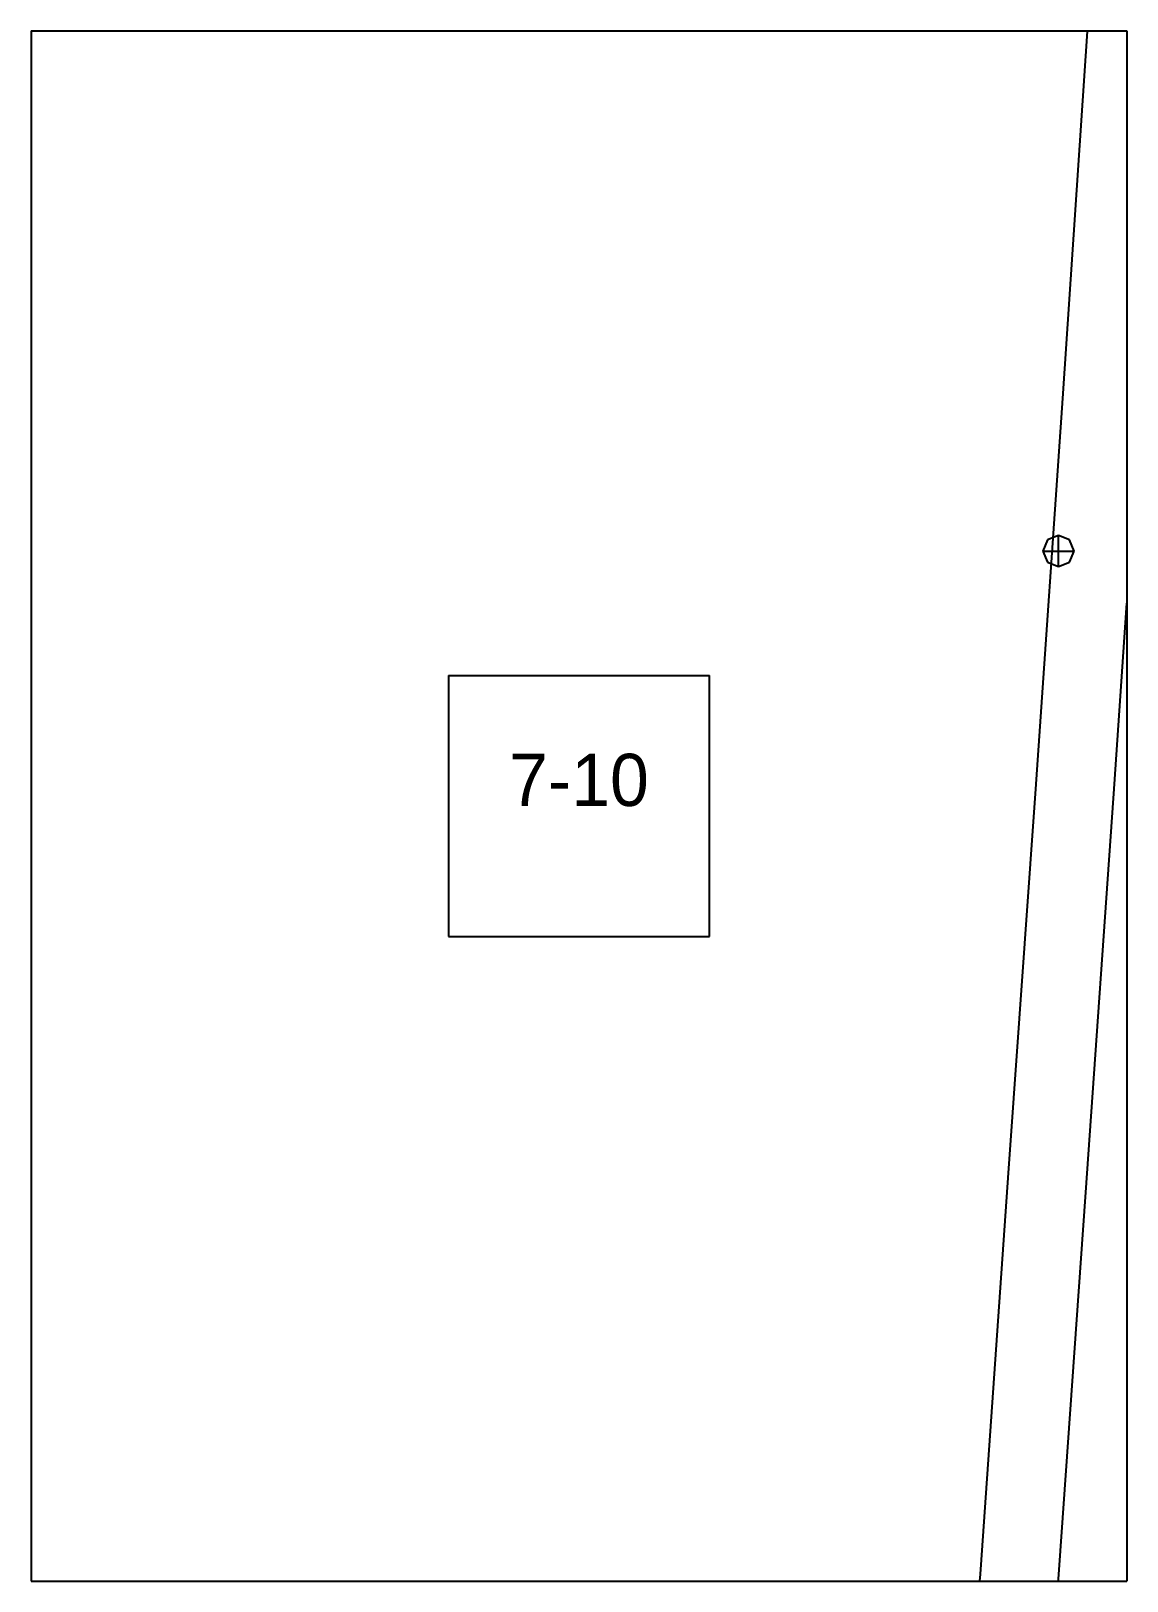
# Paper-space layout 'Plan 7-10' of a CAD drawing. Header units: metres, sheet in millimetres. Extents: x 0 to 210, y 0 to 297.
# The model-space entities are those that its viewports show. They can reach past a viewport. Long polylines and large blocks are cut down to what shows.
import ezdxf
from ezdxf.enums import TextEntityAlignment as Align

# ---------------------------------------------------------------- set-up
doc = ezdxf.new("R2010")
doc.units = ezdxf.units.M
for name, color, linetype in [('default', 7, 'Continuous'), ('TEXTLAYER', 7, 'Continuous'), ('VIEWPORTS', 7, 'Continuous')]:
    doc.layers.add(name, color=color, linetype=linetype)

msp = doc.modelspace()

# ---------------------------------------------------------------- linework, layer by layer
at = {"color": 9}
for p, q in [((1890, -1485), (1890, -1782)), ((1890, -1485), (1890, -1782)), ((2100, -1485), (2100, -1782)), ((2100, -1485), (2100, -1782)), ((1680, -1782), (1890, -1782)), ((1680, -1782), (1890, -1782)), ((1890, -1782), (2100, -1782)), ((1890, -1782), (1890, -2079)), ((1890, -1782), (2100, -1782)), ((1890, -1782), (1890, -2079)), ((2100, -1782), (2310, -1782)), ((2100, -1782), (2100, -2079)), ((2100, -1782), (2310, -1782)), ((2100, -1782), (2100, -2079)), ((1970, -1905.5), (2020, -1905.5)), ((1970, -1905.5), (1970, -1955.5)), ((2020, -1955.5), (2020, -1905.5)), ((1970, -1955.5), (2020, -1955.5)), ((1680, -2079), (1890, -2079)), ((1680, -2079), (1890, -2079)), ((1890, -2079), (2100, -2079)), ((1890, -2079), (1890, -2376)), ((1890, -2079), (2100, -2079)), ((1890, -2079), (1890, -2376)), ((2100, -2079), (2310, -2079)), ((2100, -2079), (2100, -2376)), ((2100, -2079), (2310, -2079)), ((2100, -2079), (2100, -2376))]:
    msp.add_line(p, q, dxfattribs=at)
at = {"layer": 'default', "color": 7, "linetype": 'Continuous'}
for p, q in [((2087.74, -1851.43), (2092.72, -1777.32)), ((2082.57, -1926.3), (2087.74, -1851.43)), ((2097.54, -1927.24), (2102.71, -1852.37)), ((2084.74, -1879.52), (2083.86, -1881.64)), ((2086.86, -1878.64), (2084.74, -1879.52)), ((2088.98, -1879.52), (2086.86, -1878.64)), ((2086.86, -1884.64), (2086.86, -1878.64)), ((2089.86, -1881.64), (2088.98, -1879.52)), ((2083.86, -1881.64), (2084.74, -1883.76)), ((2083.86, -1881.64), (2089.86, -1881.64)), ((2088.98, -1883.76), (2089.86, -1881.64)), ((2084.74, -1883.76), (2086.86, -1884.64)), ((2086.86, -1884.64), (2088.98, -1883.76)), ((2077.26, -2001.78), (2082.57, -1926.3)), ((2092.23, -2002.72), (2097.54, -1927.24)), ((2071.92, -2077.68), (2077.26, -2001.78)), ((2086.89, -2078.62), (2092.23, -2002.72)), ((2066.56, -2153.76), (2071.92, -2077.68)), ((2081.53, -2154.7), (2086.89, -2078.62))]:
    msp.add_line(p, q, dxfattribs=at)

# ---------------------------------------------------------------- texts
at = {"layer": 'TEXTLAYER', "color": 1}
msp.add_text('7-10', height=10, dxfattribs=at).set_placement((1995, -1930.5), align=Align.CENTER)

psp = doc.layouts.new('Plan 7-10')

# ---------------------------------------------------------------- viewports
at = {"layer": 'VIEWPORTS'}
psp.add_viewport(center=(105, 148.5), size=(210, 297), view_center_point=(1995, -1930.5), view_height=297, dxfattribs=at)

doc.saveas('drawing.dxf')
